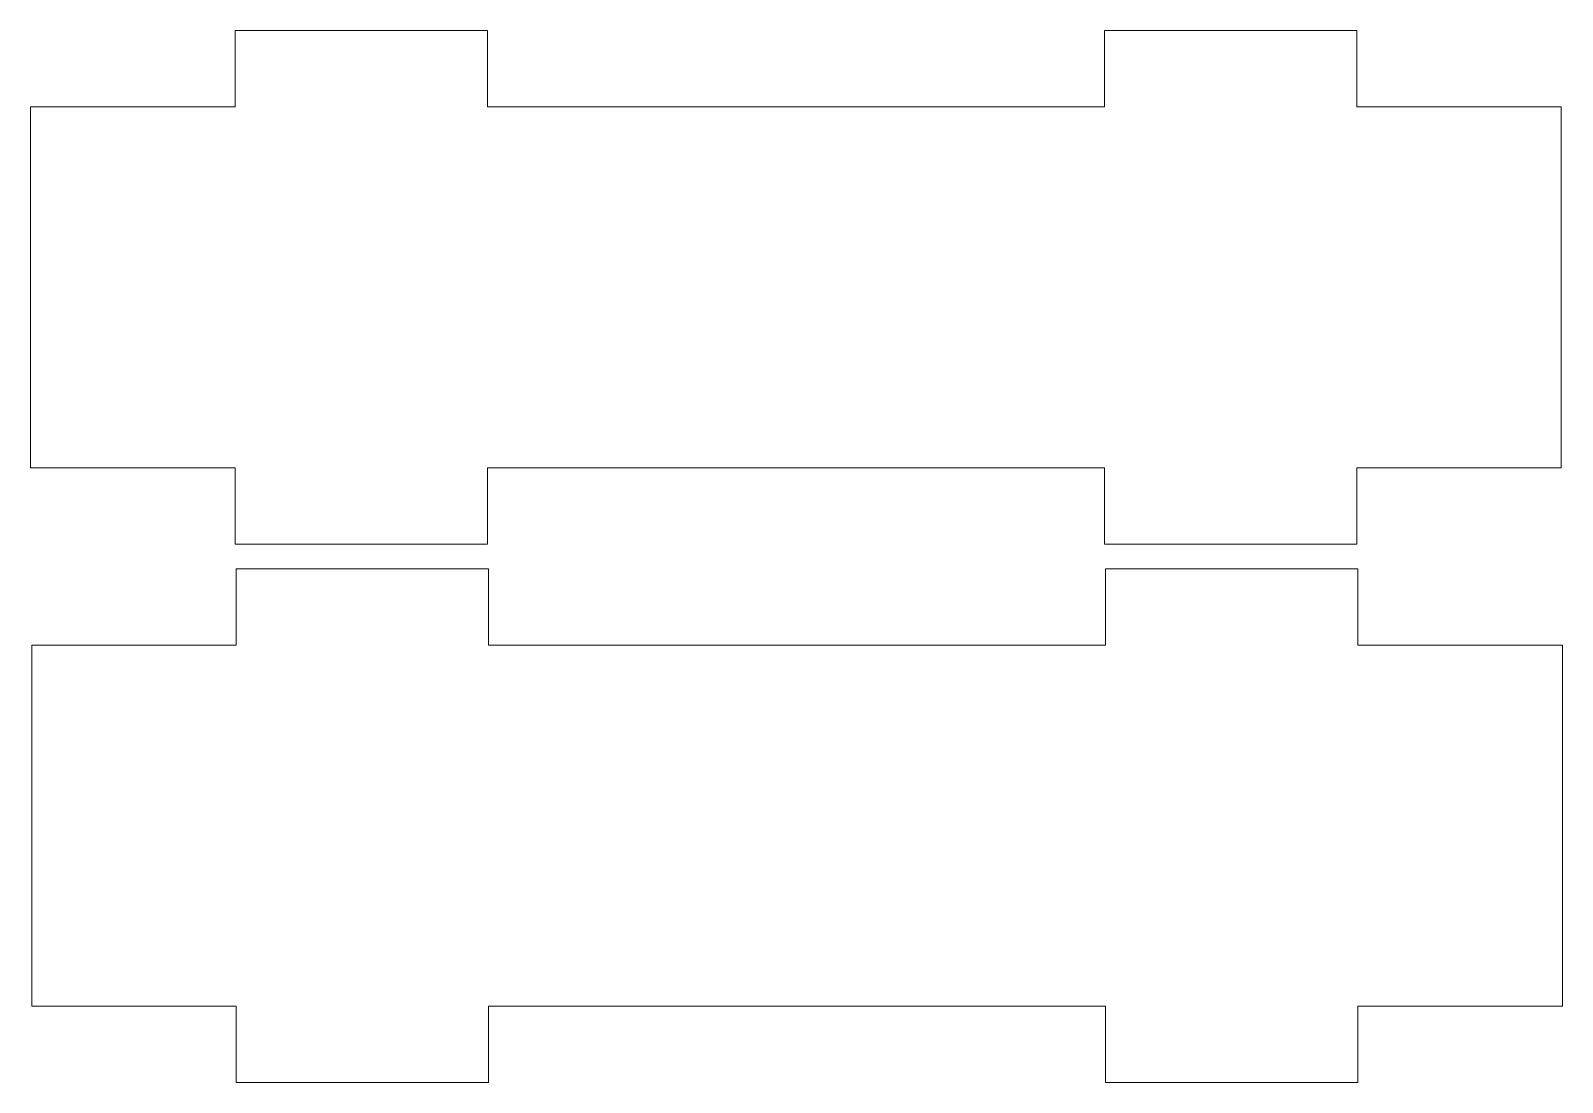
# Model space of a CAD drawing. Header units: millimetres. Extents: x -31.9 to 31.8, y -10.7 to 33.1.
import ezdxf

# ---------------------------------------------------------------- set-up
doc = ezdxf.new("R2010")
doc.units = ezdxf.units.MM

msp = doc.modelspace()

# ---------------------------------------------------------------- linework, layer by layer
at = {"color": 7, "linetype": 'Continuous', "lineweight": 15}
for p, q in [((-23.368, 29.88), (-23.368, 33.055)), ((-23.368, 33.055), (-12.868, 33.055)), ((-12.868, 29.88), (-12.868, 33.055)), ((12.782, 29.88), (12.782, 33.055)), ((23.282, 33.055), (12.782, 33.055)), ((23.282, 29.88), (23.282, 33.055)), ((-31.868, 14.88), (-31.868, 29.88)), ((-31.868, 29.88), (-23.368, 29.88)), ((-12.868, 29.88), (12.782, 29.88)), ((23.282, 29.88), (31.782, 29.88)), ((31.782, 14.88), (31.782, 29.88)), ((-31.868, 14.88), (-23.368, 14.88)), ((-23.368, 14.88), (-23.368, 11.705)), ((-12.868, 14.88), (12.782, 14.88)), ((-12.868, 14.88), (-12.868, 11.705)), ((12.782, 14.88), (12.782, 11.705)), ((23.282, 14.88), (31.782, 14.88)), ((23.282, 14.88), (23.282, 11.705)), ((-23.368, 11.705), (-12.868, 11.705)), ((23.282, 11.705), (12.782, 11.705)), ((-23.325, 7.5), (-23.325, 10.675)), ((-23.325, 10.675), (-12.825, 10.675)), ((-12.825, 7.5), (-12.825, 10.675)), ((12.825, 7.5), (12.825, 10.675)), ((23.325, 10.675), (12.825, 10.675)), ((23.325, 7.5), (23.325, 10.675)), ((-31.825, -7.5), (-31.825, 7.5)), ((-31.825, 7.5), (-23.325, 7.5)), ((-12.825, 7.5), (12.825, 7.5)), ((23.325, 7.5), (31.825, 7.5)), ((31.825, -7.5), (31.825, 7.5)), ((-31.825, -7.5), (-23.325, -7.5)), ((-23.325, -7.5), (-23.325, -10.675)), ((-12.825, -7.5), (12.825, -7.5)), ((-12.825, -7.5), (-12.825, -10.675)), ((12.825, -7.5), (12.825, -10.675)), ((23.325, -7.5), (31.825, -7.5)), ((23.325, -7.5), (23.325, -10.675)), ((-23.325, -10.675), (-12.825, -10.675)), ((23.325, -10.675), (12.825, -10.675))]:
    msp.add_line(p, q, dxfattribs=at)

doc.saveas('drawing.dxf')
